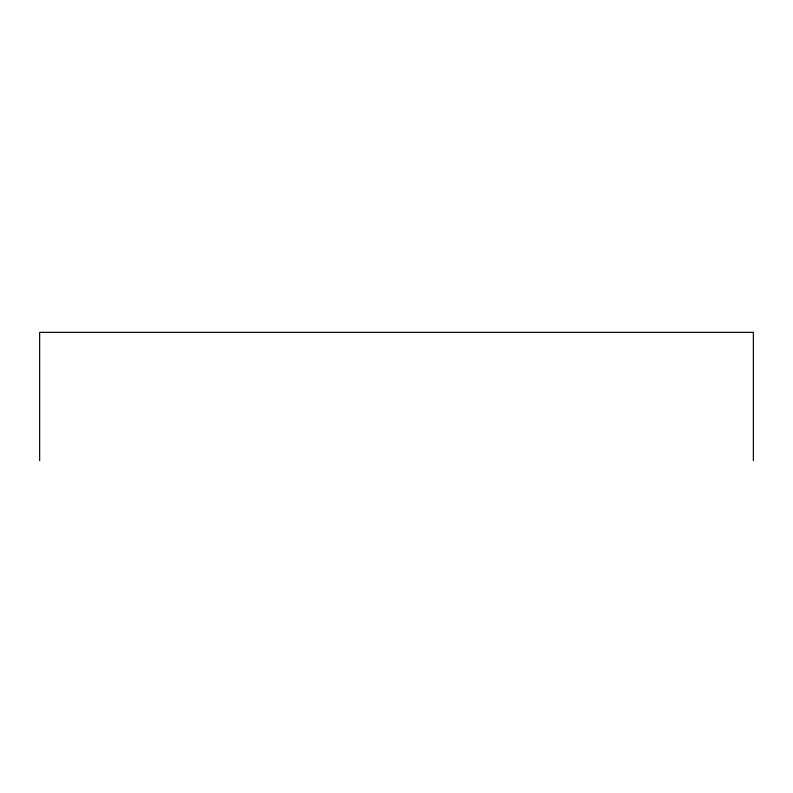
<?xml version="1.0" encoding="UTF-8"?>
<svg xmlns="http://www.w3.org/2000/svg" width="793" height="793" viewBox="0 0 793 793"><rect width="100%" height="100%" fill="white"/><g stroke="black" fill="none" stroke-linecap="round" stroke-linejoin="round"><path stroke-width="1.19" d="M753.35 460.654L753.35 332.346L39.65 332.346L39.65 460.654"/></g></svg>
